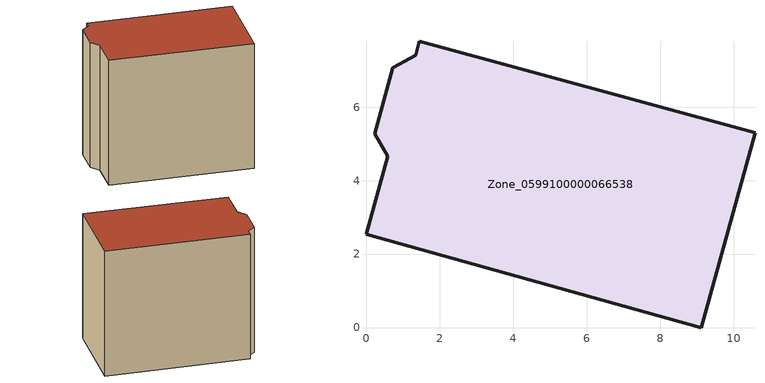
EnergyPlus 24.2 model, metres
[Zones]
Zone_0599100000066538
 floor ground (C_G): 0.58,4.66 0.23,5.28 0.72,7.07 1.34,7.42 1.44,7.79 10.58,5.31 9.11,0 0,2.54 z0
 wall outside (C_F): 1.34,7.42 0.72,7.07 0.23,5.28 0.58,4.66 0,2.54 9.11,0 10.58,5.31 1.44,7.79 1.34,7.42 z0:8.78
 roof outside (C_R): 10.58,5.31 1.44,7.79 1.34,7.42 0.72,7.07 0.23,5.28 0.58,4.66 0,2.54 9.11,0 z8.78
[BUILDING]
Pand.0599100000066538: North Axis=0; Terrain=City; Loads Convergence Tolerance Value=0.04; Temperature Convergence Tolerance Value=0.4; Solar Distribution=FullExterior; Maximum Number of Warmup Days=25; Minimum Number of Warmup Days=1
[Site:Location]
Rotterdam.The.Hague.AP_ZH_NLD Design_Conditions: Latitude=51.96; Longitude=4.45; Time Zone=1; Elevation=-4.5
[SITE:GROUNDTEMPERATURE:BUILDINGSURFACE]
18, 18, 18, 18, 18, 18, 18, 18, 18, 18, 18, 18
[MATERIAL] Thermal Absorptance=0.9; Solar Absorptance=0.7; Visible Absorptance=0.7
Name | Roughness | Thickness | Conductivity | Density | Specific Heat
G.TI.1946 | MediumSmooth | 0.15 | 1 | 540 | 1210
F.TI.1946 | Rough | 0.3 | 0.857143 | 1920 | 840
R.TI.1946 | MediumRough | 0.2 | 0.1 | 1500 | 1000
[CONSTRUCTION]
C_G: G.TI.1946
C_F: F.TI.1946
C_R: R.TI.1946
[ZONE]
Zone_0599100000066538: Type=1; Multiplier=1; Ceiling Height=Autocalculate; Volume=Autocalculate; Floor Area=autocalculate; Part of Total Floor Area=Yes
[ZONEINFILTRATION:DESIGNFLOWRATE]
Infil_Zone_0599100000066538: Zone or ZoneList or Space or SpaceList=Zone_0599100000066538; Schedule=AlwaysOn; Design Flow Rate Calculation Method=Flow/Area; Flow Rate per Floor Area=0.003; Constant Term Coefficient=1; Temperature Term Coefficient=0; Velocity Term Coefficient=0; Velocity Squared Term Coefficient=0
[HVACTEMPLATE:ZONE:IDEALLOADSAIRSYSTEM]
Zone_0599100000066538: Maximum Heating Supply Air Temperature=50; Minimum Cooling Supply Air Temperature=13; Maximum Heating Supply Air Humidity Ratio=0.0156; Minimum Cooling Supply Air Humidity Ratio=0.0077; Heating Limit=NoLimit; Cooling Limit=NoLimit; Dehumidification Control Type=ConstantSensibleHeatRatio; Cooling Sensible Heat Ratio=0.7; Dehumidification Setpoint=60; Humidification Control Type=None; Humidification Setpoint=30; Outdoor Air Method=None; Outdoor Air Flow Rate per Person=0.00944; Outdoor Air Flow Rate per Zone Floor Area=0; Outdoor Air Flow Rate per Zone=0; Demand Controlled Ventilation Type=None; Outdoor Air Economizer Type=NoEconomizer; Heat Recovery Type=None; Sensible Heat Recovery Effectiveness=0.7; Latent Heat Recovery Effectiveness=0.65
[ZONECONTROL:THERMOSTAT]
ThermostatControl_Zone_0599100000066538: Zone or ZoneList=Zone_0599100000066538; Control Type Schedule=DualSetpointControlType; Control 1=Thermostat_Zone_0599100000066538; Temperature Difference Between Cutout And Setpoint=0
[THERMOSTATSETPOINT:DUALSETPOINT]
Thermostat_Zone_0599100000066538: Heating Setpoint Temperature Schedule=HeatingSetpoint_Zone_0599100000066538; Cooling Setpoint Temperature Schedule=CoolingSetpoint_Zone_0599100000066538
[SCHEDULE:COMPACT]
HeatingSetpoint_Zone_0599100000066538: Through: 12/31, For: AllDays, Until: 24:00, 21
CoolingSetpoint_Zone_0599100000066538: Through: 12/31, For: AllDays, Until: 24:00, 24
DualSetpointControlType: Through: 12/31, For: AllDays, Until: 24:00, 4
AlwaysOn: Through: 12/31, For: AllDays, Until: 24:00, 1
